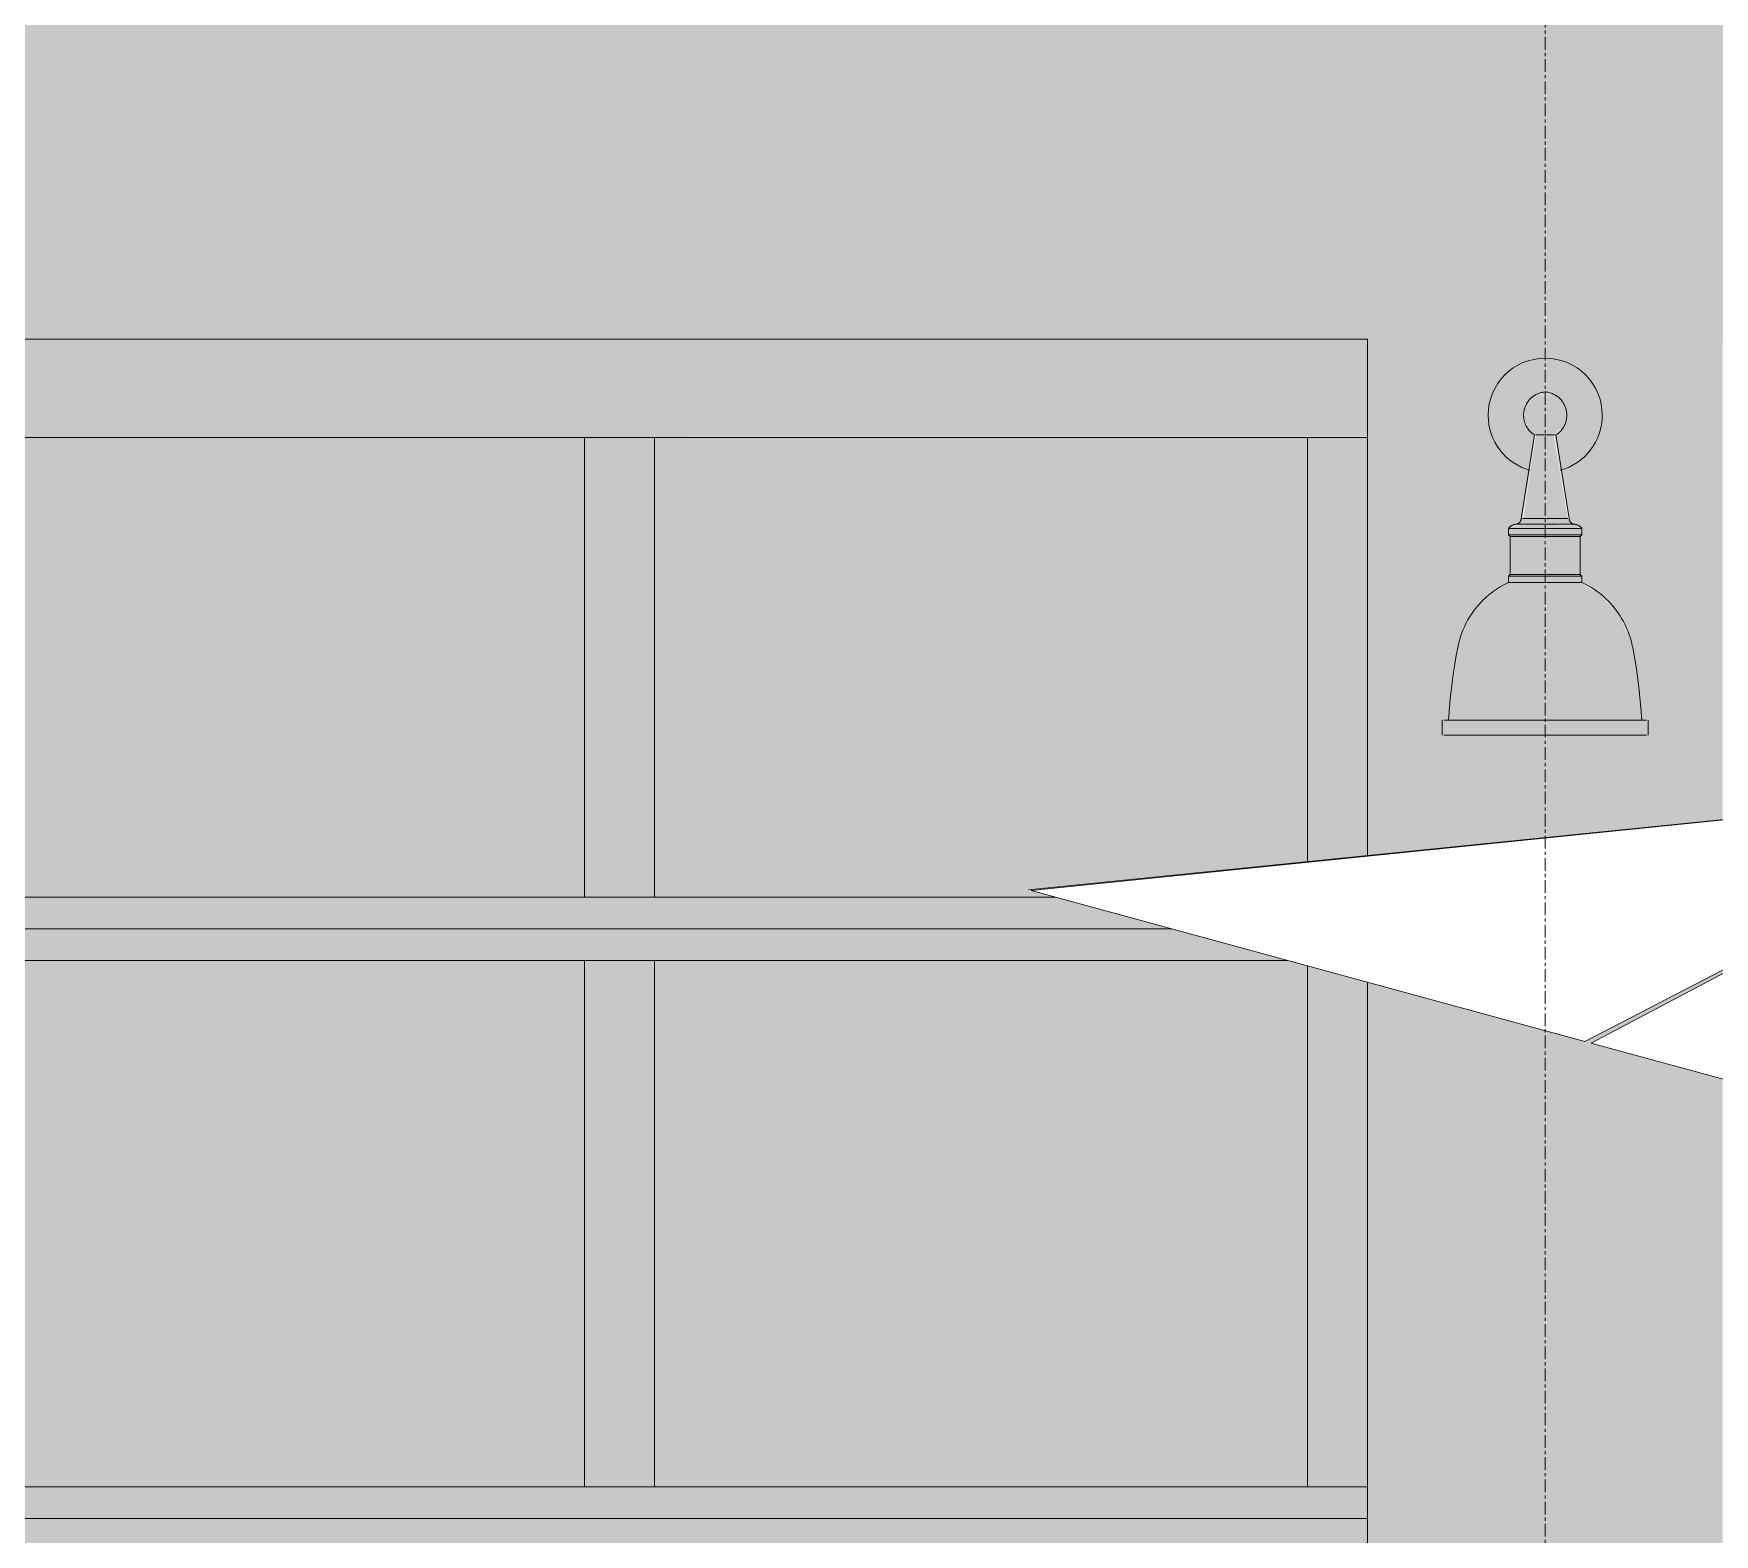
# Model space of a CAD drawing. Header units: inches. Extents: x 1701 to 6939, y -276 to 585.
# Drawn here: x 5531.4 to 5597.7, y 45.9 to 105 of the extents above; entities that cross this region are included whole.
import ezdxf

# ---------------------------------------------------------------- set-up
doc = ezdxf.new("R2010")
doc.units = ezdxf.units.IN
doc.header["$MEASUREMENT"] = 0
doc.linetypes.add('Grid Line 1_2_', pattern=[0.875, 0.5, -0.125, 0.125, -0.125])
for name, color, linetype, lineweight in [('A-DOOR-7', 31, 'Continuous', 9), ('A-WALL-6', 113, 'Continuous', 9), ('A-WALL-PATT-4', 111, 'Continuous', 9), ('E-LITE-EQPM', 33, 'Continuous', 9), ('G-IMPT', 8, 'Continuous', 9), ('I-FURN', 30, 'Continuous', 9), ('S-GRID-1', 1, 'Grid Line 1_2_', 9)]:
    doc.layers.add(name, color=color, linetype=linetype, lineweight=lineweight)

# ---------------------------------------------------------------- blocks, each defined once
blk = doc.blocks.new('Outdoor Table01 - 02ZUTB01_dwg-V79-SECTION _ CENTER LOOKING EAST')
at = {"layer": 'G-IMPT'}
for p, q in [((-3133.124, 75.5), (-3174.696, 71.29)), ((-3133.124, 75.5), (-3174.696, 71.29)), ((-3133.124, 75.5), (-3174.591, 71.261)), ((-3133.124, 75.5), (-3152.761, 65.308)), ((-3152.507, 65.238), (-3133.124, 75.5)), ((-3174.591, 71.261), (-3152.761, 65.308)), ((-3152.507, 65.238), (-3121.634, 56.819))]:
    blk.add_line(p, q, dxfattribs=at)
blk = doc.blocks.new('Outdoor Table01 - Outdoor Table01-2525492-SECTION _ CENTER LOOKING EAST')
blk.add_blockref('Outdoor Table01 - 02ZUTB01_dwg-V79-SECTION _ CENTER LOOKING EAST', (0, 0))
blk = doc.blocks.new('Door-Sectional_Model3582_Comcl_Amarr _1_ - Double Pane 1_2in Insulated Tempered Glass-2435622-SECTION _ CENTER LOOKING EAST')
at = {"layer": 'A-DOOR-7'}
h = blk.add_hatch(color=256, dxfattribs=at)
h.paths.add_polyline_path([(-3253.943, 69.75), (-3169.049, 69.75), (-3173.633, 71), (-3281.324, 71), (-3281.324, 69.75), (-3267.607, 69.75)], flags=0)
h.paths.add_polyline_path([(-3267.607, 89.125), (-3161.324, 89.157), (-3161.324, 93), (-3281.324, 92.968), (-3281.324, 89.125), (-3275.987, 89.125)], flags=0)
h = blk.add_hatch(color=256, dxfattribs=at)
h.paths.add_polyline_path([(-3278.995, 71), (-3278.995, 89.125), (-3281.324, 89.125), (-3281.324, 71)], flags=0)
h.paths.add_polyline_path([(-3163.699, 72.375), (-3161.324, 72.618), (-3161.324, 89.125), (-3163.699, 89.125), (-3163.699, 75.5)], flags=0)
h = blk.add_hatch(color=256, dxfattribs=at)
h.paths.add_polyline_path([(-3278.949, 71), (-3253.199, 71), (-3253.199, 89.125), (-3278.949, 89.125), (-3278.949, 74.239)], flags=0)
h.paths.add_polyline_path([(-3250.449, 71), (-3222.699, 71), (-3222.699, 89.125), (-3250.449, 89.125), (-3250.449, 73.219)], flags=0)
h.paths.add_polyline_path([(-3200.571, 71), (-3192.199, 71), (-3192.199, 89.125), (-3219.949, 89.125), (-3219.949, 71), (-3203.324, 71)], flags=0)
h.paths.add_polyline_path([(-3173.633, 71), (-3174.591, 71.261), (-3163.699, 72.375), (-3163.699, 89.125), (-3189.449, 89.125), (-3189.449, 71), (-3174.591, 71)], flags=0)
for points in [[(-3189.449, 71), (-3189.449, 89.125), (-3192.199, 89.125), (-3192.199, 71)], [(-3192.199, 47.75), (-3189.449, 47.75), (-3189.449, 68.5), (-3192.199, 68.5)]]:
    blk.add_hatch(color=256, dxfattribs=at).paths.add_polyline_path(points, flags=0)
h = blk.add_hatch(color=256, dxfattribs=at)
h.paths.add_polyline_path([(-3198.949, 46.5), (-3161.324, 46.5), (-3161.324, 47.75), (-3281.324, 47.75), (-3281.324, 46.5), (-3200.571, 46.5)], flags=0)
h.paths.add_polyline_path([(-3198.949, 68.5), (-3164.496, 68.508), (-3169.049, 69.75), (-3281.324, 69.75), (-3281.324, 68.5), (-3200.571, 68.5)], flags=0)
h = blk.add_hatch(color=256, dxfattribs=at)
h.paths.add_polyline_path([(-3163.699, 47.75), (-3161.324, 47.75), (-3161.324, 67.643), (-3163.699, 68.291), (-3163.699, 59.631)], flags=0)
h.paths.add_polyline_path([(-3281.324, 47.75), (-3278.995, 47.75), (-3278.995, 68.5), (-3281.324, 68.5), (-3281.324, 53.984)], flags=0)
h = blk.add_hatch(color=256, dxfattribs=at)
h.paths.add_polyline_path([(-3219.949, 47.75), (-3192.199, 47.75), (-3192.199, 68.5), (-3219.949, 68.5)], flags=0)
h.paths.add_polyline_path([(-3276.105, 47.75), (-3253.199, 47.75), (-3253.199, 68.5), (-3278.949, 68.5), (-3278.949, 47.75)], flags=0)
h.paths.add_polyline_path([(-3250.449, 47.75), (-3222.699, 47.75), (-3222.699, 68.5), (-3250.449, 68.5)], flags=0)
h.paths.add_polyline_path([(-3163.699, 47.75), (-3163.699, 68.291), (-3164.466, 68.5), (-3189.449, 68.5), (-3189.449, 47.75), (-3167.052, 47.75)], flags=0)
h = blk.add_hatch(color=256, dxfattribs=at)
h.paths.add_polyline_path([(-3177.07, 23.25), (-3161.324, 23.25), (-3161.324, 24), (-3163.124, 24), (-3163.124, 24.5), (-3177.479, 24.5), (-3177.421, 24.325)], flags=0)
h.paths.add_polyline_path([(-3278.949, 23.25), (-3178.667, 23.25), (-3178.885, 24.5), (-3281.324, 24.5), (-3281.324, 23.25), (-3280.879, 23.25)], flags=0)
h.paths.add_polyline_path([(-3198.949, 45.25), (-3161.324, 45.25), (-3161.324, 46.5), (-3281.324, 46.5), (-3281.324, 45.25), (-3200.571, 45.25)], flags=0)
for p, q in [((-3281.324, 89.125), (-3161.324, 89.125)), ((-3192.199, 89.125), (-3189.449, 89.125)), ((-3192.199, 71), (-3192.199, 89.125)), ((-3189.449, 71), (-3189.449, 89.125)), ((-3163.699, 89.125), (-3163.699, 72.375)), ((-3161.324, 89.125), (-3163.699, 89.125)), ((-3173.633, 71), (-3281.324, 71)), ((-3189.449, 71), (-3192.199, 71)), ((-3281.324, 69.75), (-3169.049, 69.75)), ((-3169.049, 69.75), (-3281.324, 69.75)), ((-3281.324, 68.5), (-3164.466, 68.5)), ((-3192.199, 68.5), (-3189.449, 68.5)), ((-3192.199, 47.75), (-3192.199, 68.5)), ((-3189.449, 47.75), (-3189.449, 68.5)), ((-3163.699, 68.291), (-3163.699, 47.75)), ((-3161.324, 47.75), (-3281.324, 47.75)), ((-3189.449, 47.75), (-3192.199, 47.75)), ((-3163.699, 47.75), (-3161.324, 47.75)), ((-3281.324, 46.5), (-3161.324, 46.5)), ((-3161.324, 46.5), (-3281.324, 46.5))]:
    blk.add_line(p, q, dxfattribs=at)
blk = doc.blocks.new('VISA-OW2400-02-SASS - OW2400-L30K-MVOLT-V93-SECTION _ CENTER LOOKING EAST')
at = {"layer": 'E-LITE-EQPM'}
h = blk.add_hatch(color=256, dxfattribs=at)
h.paths.add_polyline_path([(-2359.837, 90.786), (-2359.736, 90.706), (-2359.672, 90.773), (-2359.835, 90.786)], flags=0)
h.paths.add_polyline_path([(-2359.145, 87.83), (-2358.611, 88.051), (-2358.145, 88.409), (-2357.788, 88.875), (-2357.563, 89.418), (-2357.486, 90), (-2357.563, 90.582), (-2357.788, 91.125), (-2358.145, 91.591), (-2358.611, 91.949), (-2359.154, 92.173), (-2359.736, 92.25), (-2360.319, 92.173), (-2360.861, 91.949), (-2361.327, 91.591), (-2361.685, 91.125), (-2361.91, 90.582), (-2361.986, 90), (-2361.91, 89.418), (-2361.685, 88.875), (-2361.327, 88.409), (-2360.861, 88.051), (-2360.328, 87.83), (-2360.121, 89.237), (-2360.462, 89.552), (-2360.505, 89.676), (-2360.524, 89.689), (-2360.572, 90.052), (-2360.516, 90.261), (-2360.462, 90.371), (-2360.454, 90.436), (-2360.146, 90.732), (-2360.054, 90.752), (-2359.896, 90.836), (-2359.88, 90.786), (-2359.837, 90.786), (-2359.778, 90.836), (-2359.727, 90.786), (-2359.643, 90.851), (-2359.402, 90.714), (-2359.482, 90.83), (-2359.303, 90.723), (-2359.182, 90.652), (-2359.027, 90.461), (-2358.916, 90.187), (-2358.906, 90), (-2358.971, 89.661), (-2359.028, 89.635), (-2359.12, 89.412), (-2359.197, 89.353), (-2359.37, 89.223), (-2359.154, 87.887)], flags=0)
h = blk.add_hatch(color=256, dxfattribs=at)
h.paths.add_polyline_path([(-2359.847, 89.223), (-2359.736, 89.223), (-2359.736, 90.706), (-2359.891, 90.786), (-2359.921, 90.786), (-2359.93, 90.836), (-2360.047, 90.786), (-2360.08, 90.786), (-2360.475, 90.412), (-2360.466, 90.33), (-2360.535, 90.235), (-2360.563, 89.974), (-2360.505, 89.676), (-2360.466, 89.651), (-2360.461, 89.538), (-2360.103, 89.223), (-2359.902, 89.223)], flags=0)
h.paths.add_polyline_path([(-2359.736, 90.772), (-2359.816, 90.836), (-2359.835, 90.786), (-2359.739, 90.773)], flags=0)
for points in [[(-2359.458, 89.223), (-2359.37, 89.223), (-2359.051, 89.528), (-2359.009, 89.667), (-2358.968, 89.669), (-2358.903, 89.821), (-2358.906, 90), (-2358.916, 90.187), (-2359.027, 90.461), (-2359.182, 90.652), (-2359.402, 90.801), (-2359.454, 90.779), (-2359.482, 90.752), (-2359.694, 90.836), (-2359.736, 90.772), (-2359.654, 90.765), (-2359.736, 90.666), (-2359.736, 89.223), (-2359.461, 89.223)], [(-2359.841, 85.927), (-2359.736, 85.927), (-2359.736, 89.223), (-2360.103, 89.223), (-2360.606, 85.927), (-2359.92, 85.927)], [(-2359.645, 85.927), (-2358.837, 85.927), (-2359.403, 89.223), (-2359.736, 89.223), (-2359.736, 85.927)], [(-2360.066, 85.291), (-2359.736, 85.291), (-2359.736, 85.541), (-2361.185, 85.541), (-2361.185, 85.291), (-2360.082, 85.291)], [(-2361.088, 85.541), (-2359.736, 85.541), (-2359.736, 85.647), (-2359.736, 85.675), (-2359.743, 85.702), (-2360.735, 85.672), (-2360.738, 85.646), (-2361.025, 85.619)], [(-2360.627, 85.744), (-2360.512, 85.732), (-2360.487, 85.71), (-2360.292, 85.718), (-2360.08, 85.719), (-2359.92, 85.702), (-2359.736, 85.734), (-2359.736, 85.927), (-2360.635, 85.927), (-2360.688, 85.815), (-2360.606, 85.814)], [(-2359.736, 85.702), (-2359.354, 85.712), (-2359.156, 85.723), (-2358.983, 85.718), (-2358.902, 85.732), (-2358.836, 85.741), (-2358.848, 85.768), (-2358.837, 85.805), (-2358.789, 85.797), (-2358.745, 85.797), (-2358.837, 85.927), (-2359.736, 85.927), (-2359.736, 85.731)], [(-2358.447, 85.541), (-2358.384, 85.541), (-2358.481, 85.638), (-2359.736, 85.701), (-2359.736, 85.675), (-2359.736, 85.647), (-2359.736, 85.541), (-2358.462, 85.541)], [(-2359.374, 85.291), (-2358.287, 85.291), (-2358.287, 85.541), (-2359.736, 85.541), (-2359.722, 85.291), (-2359.391, 85.291)], [(-2360.516, 83.724), (-2359.736, 83.724), (-2359.736, 85.224), (-2361.118, 85.224), (-2361.088, 83.724), (-2360.68, 83.724)], [(-2359.736, 85.224), (-2359.736, 85.291), (-2360.991, 85.291), (-2360.933, 85.224), (-2359.985, 85.224)], [(-2359.3, 85.224), (-2358.54, 85.224), (-2358.481, 85.291), (-2359.736, 85.291), (-2359.736, 85.224), (-2359.374, 85.224)], [(-2358.447, 83.724), (-2358.355, 83.724), (-2358.355, 85.224), (-2359.736, 85.224), (-2359.736, 83.724), (-2358.481, 83.724)], [(-2360.461, 83.406), (-2359.736, 83.406), (-2359.752, 83.656), (-2361.185, 83.656), (-2361.185, 83.406), (-2360.504, 83.406)], [(-2360.063, 83.656), (-2359.736, 83.67), (-2359.736, 83.724), (-2360.933, 83.724), (-2360.944, 83.656), (-2360.082, 83.656)], [(-2359.736, 83.656), (-2358.481, 83.656), (-2358.54, 83.724), (-2359.736, 83.724)], [(-2358.343, 83.406), (-2358.287, 83.406), (-2358.287, 83.656), (-2359.736, 83.656), (-2359.736, 83.406), (-2358.384, 83.406)], [(-2362.929, 80.845), (-2359.736, 80.845), (-2359.736, 83.406), (-2361.185, 83.406), (-2362.07, 82.796), (-2362.781, 81.926), (-2363.134, 80.845), (-2363.017, 80.845)], [(-2356.339, 80.845), (-2356.748, 82.012), (-2357.539, 82.908), (-2358.343, 83.406), (-2359.736, 83.406), (-2359.736, 80.845), (-2356.676, 80.845)], [(-2362.216, 77.978), (-2359.736, 77.978), (-2359.736, 80.845), (-2363.134, 80.845), (-2363.429, 79.238), (-2363.483, 78.131), (-2363.485, 77.978), (-2362.344, 77.978)], [(-2358.127, 77.978), (-2355.987, 77.978), (-2356.012, 78.789), (-2356.094, 79.597), (-2356.339, 80.845), (-2359.736, 80.845), (-2359.736, 77.978), (-2358.349, 77.978)], [(-2362.216, 77.384), (-2359.736, 77.384), (-2359.736, 77.978), (-2363.731, 77.978), (-2363.731, 77.384), (-2362.344, 77.384)], [(-2357.909, 77.384), (-2355.741, 77.384), (-2355.741, 77.978), (-2359.736, 77.978), (-2359.736, 77.384), (-2358.104, 77.384)]]:
    blk.add_hatch(color=256, dxfattribs=at).paths.add_polyline_path(points, flags=0)
for p, q in [((-2360.16, 89.223), (-2360.682, 85.927)), ((-2359.736, 89.223), (-2360.103, 89.223)), ((-2359.37, 89.223), (-2359.736, 89.223)), ((-2358.791, 85.927), (-2359.313, 89.223)), ((-2361.185, 85.541), (-2361.185, 85.291)), ((-2359.736, 85.541), (-2361.185, 85.541)), ((-2359.736, 85.702), (-2360.85, 85.702)), ((-2360.683, 85.702), (-2360.424, 85.702)), ((-2359.736, 85.927), (-2360.635, 85.927)), ((-2358.837, 85.927), (-2359.736, 85.927)), ((-2358.623, 85.702), (-2359.736, 85.702)), ((-2358.287, 85.541), (-2359.736, 85.541)), ((-2359.048, 85.702), (-2358.623, 85.702)), ((-2358.287, 85.291), (-2358.287, 85.541)), ((-2361.185, 85.291), (-2361.118, 85.224)), ((-2359.736, 85.291), (-2361.185, 85.291)), ((-2361.118, 85.224), (-2361.118, 83.724)), ((-2359.736, 85.224), (-2361.118, 85.224)), ((-2358.287, 85.291), (-2359.736, 85.291)), ((-2358.355, 85.224), (-2359.736, 85.224)), ((-2358.355, 85.224), (-2358.287, 85.291)), ((-2358.355, 83.724), (-2358.355, 85.224)), ((-2361.118, 83.724), (-2361.185, 83.656)), ((-2361.185, 83.656), (-2361.185, 83.406)), ((-2359.736, 83.656), (-2361.185, 83.656)), ((-2359.736, 83.724), (-2361.118, 83.724)), ((-2358.355, 83.724), (-2359.736, 83.724)), ((-2358.287, 83.656), (-2359.736, 83.656)), ((-2358.287, 83.656), (-2358.355, 83.724)), ((-2358.287, 83.406), (-2358.287, 83.656)), ((-2359.736, 83.406), (-2361.185, 83.406)), ((-2358.287, 83.406), (-2359.736, 83.406)), ((-2363.793, 77.978), (-2363.793, 77.384)), ((-2363.731, 77.978), (-2359.736, 77.978)), ((-2359.736, 77.978), (-2355.741, 77.978)), ((-2355.68, 77.384), (-2355.68, 77.978)), ((-2359.736, 77.384), (-2363.731, 77.384)), ((-2355.741, 77.384), (-2359.736, 77.384))]:
    blk.add_line(p, q, dxfattribs=at)
at = {"layer": 'E-LITE-EQPM', "flags": 128}
for points in [[(-2360.16, 89.223), (-2360.19, 89.243), (-2360.22, 89.265), (-2360.249, 89.287), (-2360.277, 89.311), (-2360.304, 89.336), (-2360.331, 89.362), (-2360.356, 89.389), (-2360.379, 89.418), (-2360.402, 89.447), (-2360.424, 89.476), (-2360.444, 89.507), (-2360.463, 89.539), (-2360.481, 89.571), (-2360.498, 89.604), (-2360.513, 89.638), (-2360.527, 89.672), (-2360.539, 89.706), (-2360.55, 89.742), (-2360.56, 89.777), (-2360.568, 89.813), (-2360.575, 89.849), (-2360.58, 89.886), (-2360.584, 89.923), (-2360.587, 89.959), (-2360.588, 89.996), (-2360.587, 90.033), (-2360.585, 90.07), (-2360.582, 90.107), (-2360.577, 90.143), (-2360.57, 90.18), (-2360.562, 90.216), (-2360.553, 90.251), (-2360.542, 90.287), (-2360.53, 90.321), (-2360.517, 90.356), (-2360.502, 90.39), (-2360.486, 90.423), (-2360.468, 90.455), (-2360.449, 90.487), (-2360.429, 90.518), (-2360.408, 90.548), (-2360.386, 90.577), (-2360.362, 90.606), (-2360.337, 90.633), (-2360.312, 90.659), (-2360.285, 90.685), (-2360.257, 90.709), (-2360.228, 90.732), (-2360.198, 90.754), (-2360.168, 90.774), (-2360.137, 90.794), (-2360.105, 90.812), (-2360.072, 90.829), (-2360.038, 90.845), (-2360.004, 90.859), (-2359.97, 90.872), (-2359.935, 90.883), (-2359.899, 90.893), (-2359.863, 90.902), (-2359.827, 90.909), (-2359.791, 90.915), (-2359.754, 90.919), (-2359.736, 90.921)], [(-2359.736, 90.921), (-2359.7, 90.917), (-2359.663, 90.912), (-2359.627, 90.906), (-2359.591, 90.898), (-2359.555, 90.888), (-2359.52, 90.877), (-2359.485, 90.865), (-2359.451, 90.852), (-2359.417, 90.837), (-2359.384, 90.821), (-2359.351, 90.803), (-2359.32, 90.784), (-2359.289, 90.764), (-2359.259, 90.743), (-2359.229, 90.72), (-2359.201, 90.696), (-2359.174, 90.672), (-2359.148, 90.646), (-2359.122, 90.619), (-2359.098, 90.591), (-2359.075, 90.562), (-2359.053, 90.533), (-2359.033, 90.502), (-2359.013, 90.471), (-2358.995, 90.439), (-2358.978, 90.406), (-2358.963, 90.372), (-2358.949, 90.338), (-2358.936, 90.304), (-2358.924, 90.269), (-2358.914, 90.233), (-2358.906, 90.197), (-2358.899, 90.161), (-2358.893, 90.124), (-2358.889, 90.088), (-2358.886, 90.051), (-2358.885, 90.014), (-2358.885, 89.977), (-2358.887, 89.94), (-2358.89, 89.904), (-2358.895, 89.867), (-2358.901, 89.831), (-2358.908, 89.795), (-2358.917, 89.759), (-2358.928, 89.724), (-2358.939, 89.689), (-2358.953, 89.654), (-2358.967, 89.62), (-2358.983, 89.587), (-2359, 89.554), (-2359.019, 89.522), (-2359.039, 89.491), (-2359.06, 89.461), (-2359.082, 89.432), (-2359.105, 89.403), (-2359.13, 89.375), (-2359.155, 89.349), (-2359.182, 89.323), (-2359.209, 89.299), (-2359.238, 89.276), (-2359.267, 89.253), (-2359.298, 89.232), (-2359.313, 89.223)], [(-2361.185, 85.541), (-2361.174, 85.555), (-2361.161, 85.569), (-2361.148, 85.581), (-2361.135, 85.594), (-2361.121, 85.605), (-2361.107, 85.617), (-2361.092, 85.627), (-2361.077, 85.637), (-2361.062, 85.647), (-2361.046, 85.656), (-2361.029, 85.664), (-2361.013, 85.671), (-2360.996, 85.678), (-2360.979, 85.684), (-2360.962, 85.69), (-2360.944, 85.694), (-2360.927, 85.698), (-2360.909, 85.702), (-2360.907, 85.702)], [(-2360.907, 85.702), (-2360.898, 85.702), (-2360.889, 85.703), (-2360.88, 85.704), (-2360.871, 85.705), (-2360.862, 85.707), (-2360.853, 85.709), (-2360.845, 85.711), (-2360.836, 85.714), (-2360.827, 85.717), (-2360.819, 85.72), (-2360.811, 85.724), (-2360.803, 85.728), (-2360.795, 85.732), (-2360.787, 85.737), (-2360.78, 85.742), (-2360.772, 85.747), (-2360.765, 85.752), (-2360.758, 85.758), (-2360.752, 85.764), (-2360.745, 85.77), (-2360.739, 85.777), (-2360.733, 85.784), (-2360.728, 85.791), (-2360.722, 85.798), (-2360.717, 85.806), (-2360.713, 85.813), (-2360.708, 85.821), (-2360.704, 85.829), (-2360.7, 85.837), (-2360.697, 85.846), (-2360.694, 85.854), (-2360.691, 85.863), (-2360.689, 85.872), (-2360.686, 85.88), (-2360.685, 85.889), (-2360.683, 85.898), (-2360.682, 85.907), (-2360.682, 85.916), (-2360.682, 85.925), (-2360.682, 85.927)], [(-2358.791, 85.927), (-2358.791, 85.918), (-2358.79, 85.909), (-2358.789, 85.9), (-2358.788, 85.892), (-2358.786, 85.883), (-2358.785, 85.874), (-2358.782, 85.865), (-2358.78, 85.857), (-2358.777, 85.848), (-2358.773, 85.84), (-2358.77, 85.831), (-2358.766, 85.823), (-2358.761, 85.816), (-2358.757, 85.808), (-2358.752, 85.8), (-2358.746, 85.793), (-2358.741, 85.786), (-2358.735, 85.779), (-2358.729, 85.772), (-2358.723, 85.766), (-2358.716, 85.76), (-2358.709, 85.754), (-2358.702, 85.748), (-2358.695, 85.743), (-2358.687, 85.738), (-2358.68, 85.733), (-2358.672, 85.729), (-2358.664, 85.725), (-2358.656, 85.721), (-2358.647, 85.717), (-2358.639, 85.714), (-2358.63, 85.712), (-2358.622, 85.709), (-2358.613, 85.707), (-2358.604, 85.705), (-2358.595, 85.704), (-2358.586, 85.703), (-2358.577, 85.702), (-2358.568, 85.702), (-2358.566, 85.702)], [(-2358.566, 85.702), (-2358.548, 85.699), (-2358.53, 85.695), (-2358.513, 85.69), (-2358.495, 85.685), (-2358.478, 85.679), (-2358.461, 85.672), (-2358.445, 85.665), (-2358.428, 85.656), (-2358.412, 85.648), (-2358.397, 85.638), (-2358.382, 85.628), (-2358.367, 85.618), (-2358.353, 85.607), (-2358.339, 85.595), (-2358.325, 85.583), (-2358.313, 85.57), (-2358.3, 85.557), (-2358.288, 85.543), (-2358.287, 85.541)], [(-2363.186, 80.845), (-2363.156, 80.985), (-2363.121, 81.124), (-2363.08, 81.261), (-2363.033, 81.396), (-2362.981, 81.529), (-2362.924, 81.66), (-2362.862, 81.789), (-2362.794, 81.915), (-2362.722, 82.038), (-2362.644, 82.158), (-2362.562, 82.276), (-2362.475, 82.389), (-2362.384, 82.499), (-2362.289, 82.606), (-2362.189, 82.708), (-2362.085, 82.807), (-2361.978, 82.901), (-2361.866, 82.991), (-2361.752, 83.076), (-2361.634, 83.157), (-2361.512, 83.233), (-2361.388, 83.304), (-2361.261, 83.37), (-2361.185, 83.406)], [(-2358.287, 83.406), (-2358.159, 83.343), (-2358.033, 83.275), (-2357.91, 83.202), (-2357.79, 83.124), (-2357.673, 83.042), (-2357.56, 82.955), (-2357.45, 82.863), (-2357.344, 82.767), (-2357.242, 82.667), (-2357.144, 82.563), (-2357.05, 82.455), (-2356.961, 82.343), (-2356.876, 82.228), (-2356.796, 82.109), (-2356.721, 81.988), (-2356.65, 81.863), (-2356.585, 81.736), (-2356.524, 81.607), (-2356.469, 81.475), (-2356.42, 81.34), (-2356.375, 81.205), (-2356.337, 81.067), (-2356.303, 80.928), (-2356.286, 80.845)], [(-2363.543, 77.978), (-2363.478, 78.83), (-2363.379, 79.679), (-2363.246, 80.523), (-2363.186, 80.845)], [(-2356.286, 80.845), (-2356.14, 80.003), (-2356.028, 79.156), (-2355.95, 78.305), (-2355.93, 77.978)]]:
    blk.add_lwpolyline(points, dxfattribs=at)
at = {"layer": 'E-LITE-EQPM'}
for start, end in [(360, 180), (180, 254.74539), (285.25461, 360)]:
    blk.add_arc((-2359.736, 90), 2.25, start, end, dxfattribs=at)

msp = doc.modelspace()

# ---------------------------------------------------------------- hatches: boundary and pattern name
at = {"layer": 'A-WALL-PATT-4'}
h = msp.add_hatch(dxfattribs=at)
h.set_pattern_fill('FP_62', color=256, style=0, pattern_type=2)
h.set_pattern_definition([(0, (5339.7148, 0.8), (0, 4), []), (90, (5339.715, 0.8), (-8, 8), [4, -28]), (90, (5355.715, 4.8), (-8, 8), [4, -28])])
h.paths.add_polyline_path([(5721.175, 85.702), (5720.794, 85.715), (5720.986, 85.702), (5721.174, 85.702)], flags=0)
h.paths.add_polyline_path([(5919.402, 75.5), (5952.976, 50.796), (5931.146, 56.749), (5920.028, 74.5)], flags=0)
h.paths.add_polyline_path([(6606.415, -2.567), (6648.502, -2.567), (6648.502, 108.375), (5345.277, 108.375), (5345.277, 108.75), (5344.027, 108.75), (5344.027, -2.567), (5345.152, -2.541), (5345.152, -0.75), (5725.802, -0.75), (5725.802, -2.567), (5727.886, -2.567), (5727.886, 0), (5723.402, 0.037), (5723.402, 77.384), (5718.002, 77.384), (5718.002, 0), (5598.002, 0), (5598.002, 1.823), (5596.725, 0.856), (5596.702, 0.838), (5595.704, 0.082), (5595.702, 0.081), (5595.595, 0), (5595.595, 1), (5595.704, 1.083), (5595.828, 5.5), (5595.702, 5.5), (5595.702, 6.5), (5595.856, 6.5), (5596.182, 18.125), (5595.702, 19.585), (5595.702, 20), (5596.702, 19.778), (5596.702, 20), (5598.002, 19.711), (5598.002, 23), (5595.702, 23), (5595.702, 24), (5584.002, 24), (5584.002, 20), (5584.202, 20), (5586.332, 19.585), (5587.617, 17.065), (5586.332, 18.585), (5584.404, 18.961), (5587.702, 2), (5586.202, 0), (5464.002, 0), (5464.002, 25.443), (5463.577, 23), (5462.714, 23), (5461.577, 18.83), (5462.077, 0), (5345.502, 0), (5345.502, 83.5), (5344.893, 83.5), (5344.893, 81.75), (5344.097, 81.75), (5344.134, 86.25), (5344.893, 86.25), (5344.893, 84.5), (5345.502, 84.5), (5345.502, 93), (5454.602, 93), (5454.602, 57.454), (5463.651, 50.796), (5454.602, 53.264), (5454.602, 19.659), (5459.077, 19.48), (5460.577, 18.83), (5463.299, 27.151), (5463.447, 28), (5464.002, 28.859), (5464.002, 93), (5584.002, 93), (5584.002, 72.618), (5598.002, 74.049), (5598.002, 93), (5718.002, 93), (5718.01, 82.366), (5718.486, 82.895), (5719.253, 83.406), (5719.253, 83.656), (5719.447, 83.656), (5719.506, 83.724), (5719.32, 83.724), (5719.35, 85.224), (5719.506, 85.224), (5719.413, 85.291), (5719.253, 85.291), (5719.253, 85.541), (5719.35, 85.541), (5719.447, 85.638), (5720.122, 85.722), (5719.951, 85.71), (5719.934, 85.744), (5719.908, 85.761), (5719.812, 85.744), (5719.803, 85.814), (5719.75, 85.815), (5719.803, 85.927), (5720.11, 87.83), (5719.577, 88.051), (5719.111, 88.409), (5718.753, 88.875), (5718.529, 89.418), (5718.452, 90), (5718.529, 90.582), (5718.753, 91.125), (5719.111, 91.591), (5719.577, 91.949), (5720.12, 92.173), (5720.702, 92.25), (5721.284, 92.173), (5721.827, 91.949), (5722.293, 91.591), (5722.651, 91.125), (5722.875, 90.582), (5722.952, 90), (5722.875, 89.418), (5722.651, 88.875), (5722.293, 88.409), (5721.827, 88.051), (5721.294, 87.827), (5721.644, 85.867), (5721.644, 85.799), (5721.547, 85.797), (5721.547, 85.751), (5721.547, 85.708), (5721.258, 85.718), (5721.39, 85.702), (5721.991, 85.619), (5722.095, 85.541), (5722.151, 85.541), (5722.151, 85.291), (5721.957, 85.291), (5721.898, 85.224), (5722.084, 85.224), (5722.054, 83.724), (5721.898, 83.724), (5721.995, 83.656), (5722.151, 83.656), (5722.151, 83.406), (5723.027, 82.811), (5723.402, 82.366), (5723.402, 93), (5800.202, 93), (5800.202, 0), (5735.886, 0), (5735.886, -2.567), (5809.152, -2.567), (5809.152, 36), (5867.59, 36), (5867.59, 84.875), (5905.615, 84.875), (5905.615, 74.091), (5919.402, 75.5), (5930.891, 56.819), (5916.643, 60.705), (5914.402, 49.5), (5914.402, 31), (5919.402, 31), (5923.402, 30.5), (5923.902, 28), (5923.902, 26), (5937.402, 26), (5937.402, 24), (5923.902, 24), (5923.902, 23), (5914.816, 23), (5914.816, 19), (5918.402, 19), (5922.902, 20), (5922.902, 19.778), (5923.902, 20), (5923.902, 19.48), (5923.841, 19.401), (5923.423, 18.065), (5923.748, 6.5), (5923.902, 6.5), (5923.902, 5.5), (5923.776, 5.5), (5923.902, 1.081), (5924.009, 1), (5924.009, 0), (5923.902, 0.081), (5923.9, 0.082), (5922.902, 0.838), (5922.879, 0.856), (5916.749, 5.5), (5913.402, 5.5), (5913.402, -0.75), (5973.002, -0.75), (5973.002, -2.567), (6097.152, -2.567), (6097.152, 36), (6107.59, 36), (6107.59, 84.875), (6145.615, 84.875), (6145.615, 36), (6145.99, 36), (6145.99, 84.875), (6184.015, 84.875), (6184.015, 36), (6201.402, 36), (6201.402, -0.75), (6261.002, -0.757), (6261.002, -2.567), (6262.19, -2.567), (6262.19, 29), (6270.19, 29), (6270.19, -2.567), (6365.952, -2.551), (6365.952, 36), (6395.59, 36), (6395.59, 84.875), (6433.615, 84.875), (6433.615, 74.504), (6433.99, 74.542), (6433.99, 84.875), (6472.015, 84.875), (6472.015, 54.415), (6476.934, 50.796), (6472.015, 52.137), (6472.015, 19.494), (6472.36, 19.48), (6473.86, 18.83), (6476.582, 27.151), (6476.73, 28), (6478.346, 30.5), (6479.346, 31), (6477.73, 28), (6476.86, 23), (6475.997, 23), (6474.86, 18.83), (6475.36, 0), (6470.202, -0.022), (6470.202, -0.75), (6529.802, -0.75), (6529.802, -2.567), (6583.825, -2.567)], flags=0)
h.paths.add_polyline_path([(5950.374, 0), (5933.402, 0), (5931.902, 2), (5935.2, 18.961), (5933.272, 18.585), (5931.987, 17.065), (5933.272, 19.585), (5935.402, 20), (5936.402, 19.96), (5948.402, 19.48), (5949.902, 18.83), (5952.624, 27.151), (5952.772, 28), (5953.99, 29.884), (5953.99, 84.875), (5992.015, 84.875), (5992.015, 0.5), (5953.99, 0.5), (5953.99, 28.404), (5953.772, 28), (5952.902, 23), (5952.039, 23), (5950.902, 18.83), (5951.402, 0), (5950.402, 0)], flags=0)
h.paths.add_polyline_path([(6299.59, 0.5), (6299.59, 84.875), (6337.615, 84.875), (6337.615, 0.5)], flags=0)
h.paths.add_polyline_path([(6568.39, 0.5), (6568.39, 84.875), (6606.415, 84.875), (6606.415, 0.5), (6570.39, 0.5)], flags=0)
h.paths.add_polyline_path([(5946.976, 1), (5950.402, 1), (5949.902, 17.992), (5948.402, 18.48), (5936.196, 18.968), (5932.902, 2.5), (5933.902, 1), (5935.402, 1)], flags=0)
h.paths.add_polyline_path([(6474.36, 1), (6473.86, 17.992), (6472.36, 18.48), (6472.015, 18.48), (6472.015, 1), (6473.86, 1)], flags=0)
h.paths.add_polyline_path([(5584.202, 1), (5585.702, 1), (5586.702, 2.5), (5584.002, 16), (5584.002, 1)], flags=0)
h.paths.add_polyline_path([(5461.077, 1), (5460.577, 17.992), (5459.077, 18.48), (5454.602, 18.659), (5454.602, 1), (5460.959, 1)], flags=0)
h.paths.add_polyline_path([(5595.731, 1.103), (5596.726, 1.861), (5596.828, 5.5), (5595.848, 5.5)], flags=0)
h.paths.add_polyline_path([(5923.873, 1.103), (5923.756, 5.5), (5922.776, 5.5), (5922.902, 1.843), (5923.402, 1.462)], flags=0)
h.paths.add_polyline_path([(5922.852, 1.881), (5922.756, 5.5), (5918.099, 5.5), (5922.402, 2.223)], flags=0)
h.paths.add_polyline_path([(5596.752, 1.881), (5598.002, 2.833), (5598.002, 5.5), (5596.848, 5.5)], flags=0)
h.paths.add_polyline_path([(5923.402, 6.5), (5923.729, 6.5), (5923.402, 18.065), (5922.43, 17.822), (5922.748, 6.5), (5922.902, 6.5)], flags=0)
h.paths.add_polyline_path([(5596.875, 6.5), (5598.002, 6.5), (5598.002, 17.615), (5597.175, 17.822), (5596.897, 7.341)], flags=0)
h.paths.add_polyline_path([(5914.109, 6.5), (5915.429, 6.5), (5914.109, 7.5), (5914.109, 13.5), (5913.402, 13.5), (5913.402, 6.5), (5914.066, 6.5)], flags=0)
h.paths.add_polyline_path([(5596.702, 6.5), (5596.856, 6.5), (5597.144, 17.83), (5596.202, 18.065), (5596.182, 18.062), (5595.875, 6.5), (5596.202, 6.5)], flags=0)
h.paths.add_polyline_path([(5916.786, 6.5), (5922.729, 6.5), (5922.402, 17.815), (5919.402, 17.065), (5914.816, 17.065), (5914.816, 8), (5915.473, 7.5)], flags=0)
h.paths.add_polyline_path([(6035.602, 8), (6035.04, 8), (6035.04, 53), (6064.04, 53), (6064.04, 8), (6047.531, 8)], flags=0)
h.paths.add_polyline_path([(6014.012, 8), (5996.64, 8), (5996.64, 53), (6025.64, 53), (6025.64, 8), (6025.077, 8)], flags=0)
h.paths.add_polyline_path([(5589.231, 26), (5595.702, 26), (5595.702, 28), (5596.202, 30.5), (5598.002, 30.725), (5598.002, 63.825), (5592.819, 65.238), (5598.002, 67.982), (5598.002, 68.13), (5592.565, 65.308), (5584.002, 67.643), (5584.002, 26), (5585.417, 26)], flags=0)
h.paths.add_polyline_path([(5905.615, 36), (5912.402, 36), (5912.402, 49.5), (5915.186, 61.102), (5905.615, 63.712), (5905.615, 45.584)], flags=0)
h.paths.add_polyline_path([(6433.772, 36), (6433.99, 36), (6433.99, 62.508), (6433.615, 62.61), (6433.615, 36)], flags=0)
h.paths.add_polyline_path([(5905.615, 68.201), (5917.475, 74.5), (5905.615, 68.344)], flags=0)
h.paths.add_polyline_path([(6433.615, 70.341), (6433.99, 70.539), (6433.99, 70.636), (6433.615, 70.442)], flags=0)
h.paths.add_polyline_path([(5858.063, 85.702), (5857.681, 85.715), (5857.874, 85.702), (5858.062, 85.702)], flags=0)
h.paths.add_polyline_path([(5860.475, 77.384), (5853.594, 77.384), (5853.594, 77.978), (5853.841, 77.978), (5853.897, 79.238), (5853.913, 79.418), (5854.192, 80.845), (5854.602, 82.011), (5855.373, 82.895), (5856.14, 83.406), (5856.14, 83.656), (5856.335, 83.656), (5856.393, 83.724), (5856.208, 83.724), (5856.237, 85.224), (5856.393, 85.224), (5856.301, 85.291), (5856.14, 85.291), (5856.14, 85.541), (5856.237, 85.541), (5856.335, 85.638), (5857.01, 85.722), (5856.838, 85.71), (5856.821, 85.744), (5856.795, 85.761), (5856.699, 85.744), (5856.691, 85.814), (5856.638, 85.815), (5856.691, 85.927), (5856.998, 87.83), (5856.465, 88.051), (5855.999, 88.409), (5855.641, 88.875), (5855.416, 89.418), (5855.351, 90.086), (5855.448, 90.66), (5855.641, 91.125), (5855.999, 91.591), (5856.465, 91.949), (5857.007, 92.173), (5857.59, 92.25), (5858.172, 92.173), (5858.715, 91.949), (5859.181, 91.591), (5859.538, 91.125), (5859.777, 90.476), (5859.82, 89.85), (5859.763, 89.418), (5859.538, 88.875), (5859.181, 88.409), (5858.715, 88.051), (5858.182, 87.827), (5858.531, 85.867), (5858.531, 85.799), (5858.435, 85.797), (5858.435, 85.751), (5858.435, 85.708), (5858.145, 85.718), (5858.278, 85.702), (5858.879, 85.619), (5858.99, 85.541), (5859.039, 85.541), (5859.039, 85.291), (5858.844, 85.291), (5858.786, 85.224), (5858.971, 85.224), (5858.942, 83.724), (5858.786, 83.724), (5858.883, 83.656), (5859.039, 83.656), (5859.039, 83.406), (5859.915, 82.811), (5860.634, 81.926), (5861.023, 80.662), (5861.266, 79.418), (5861.338, 77.978), (5861.585, 77.978), (5861.585, 77.384), (5860.62, 77.384)], flags=0)
h.paths.add_polyline_path([(5591.475, 85.702), (5591.094, 85.715), (5591.286, 85.702), (5591.474, 85.702)], flags=0)
h.paths.add_polyline_path([(5594.283, 77.384), (5587.007, 77.384), (5587.007, 77.978), (5587.253, 77.978), (5587.309, 79.238), (5587.325, 79.418), (5587.604, 80.845), (5587.967, 81.954), (5588.786, 82.895), (5589.553, 83.406), (5589.553, 83.656), (5589.747, 83.656), (5589.806, 83.724), (5589.62, 83.724), (5589.65, 85.224), (5589.806, 85.224), (5589.713, 85.291), (5589.553, 85.291), (5589.553, 85.541), (5589.65, 85.541), (5589.747, 85.638), (5590.422, 85.722), (5590.251, 85.71), (5590.234, 85.744), (5590.208, 85.761), (5590.112, 85.744), (5590.103, 85.814), (5590.05, 85.815), (5590.103, 85.927), (5590.41, 87.83), (5589.877, 88.051), (5589.411, 88.409), (5589.053, 88.875), (5588.829, 89.418), (5588.752, 90), (5588.829, 90.582), (5589.053, 91.125), (5589.411, 91.591), (5589.877, 91.949), (5590.42, 92.173), (5591.002, 92.25), (5591.584, 92.173), (5592.127, 91.949), (5592.593, 91.591), (5592.951, 91.125), (5593.175, 90.582), (5593.252, 90), (5593.175, 89.418), (5592.951, 88.875), (5592.593, 88.409), (5592.127, 88.051), (5591.594, 87.827), (5591.944, 85.867), (5591.944, 85.799), (5591.847, 85.797), (5591.847, 85.751), (5591.847, 85.708), (5591.558, 85.718), (5591.69, 85.702), (5592.291, 85.619), (5592.395, 85.541), (5592.451, 85.541), (5592.451, 85.291), (5592.257, 85.291), (5592.198, 85.224), (5592.384, 85.224), (5592.354, 83.724), (5592.198, 83.724), (5592.295, 83.656), (5592.451, 83.656), (5592.451, 83.406), (5593.327, 82.811), (5594.047, 81.926), (5594.435, 80.662), (5594.679, 79.418), (5594.751, 77.978), (5594.997, 77.978), (5594.997, 77.384), (5594.299, 77.384)], flags=0)
h.paths.add_polyline_path([(5459.775, 85.702), (5459.394, 85.715), (5459.586, 85.702), (5459.774, 85.702)], flags=0)
h.paths.add_polyline_path([(5462.583, 77.384), (5455.307, 77.384), (5455.307, 77.978), (5455.553, 77.978), (5455.609, 79.238), (5455.625, 79.418), (5455.904, 80.845), (5456.314, 82.011), (5457.086, 82.895), (5457.853, 83.406), (5457.853, 83.656), (5458.047, 83.656), (5458.106, 83.724), (5457.92, 83.724), (5457.95, 85.224), (5458.106, 85.224), (5458.013, 85.291), (5457.853, 85.291), (5457.853, 85.541), (5457.95, 85.541), (5458.047, 85.638), (5458.722, 85.722), (5458.551, 85.71), (5458.534, 85.744), (5458.508, 85.761), (5458.412, 85.744), (5458.403, 85.814), (5458.35, 85.815), (5458.403, 85.927), (5458.71, 87.83), (5458.177, 88.051), (5457.711, 88.409), (5457.353, 88.875), (5457.129, 89.418), (5457.052, 90), (5457.129, 90.582), (5457.353, 91.125), (5457.711, 91.591), (5458.177, 91.949), (5458.72, 92.173), (5459.302, 92.25), (5459.884, 92.173), (5460.427, 91.949), (5460.959, 91.505), (5461.251, 91.125), (5461.475, 90.582), (5461.552, 90), (5461.475, 89.418), (5461.251, 88.875), (5460.893, 88.409), (5460.427, 88.051), (5459.894, 87.827), (5460.244, 85.867), (5460.244, 85.799), (5460.147, 85.797), (5460.147, 85.751), (5460.147, 85.708), (5459.858, 85.718), (5459.99, 85.702), (5460.591, 85.619), (5460.695, 85.541), (5460.751, 85.541), (5460.751, 85.291), (5460.557, 85.291), (5460.498, 85.224), (5460.684, 85.224), (5460.654, 83.724), (5460.498, 83.724), (5460.595, 83.656), (5460.751, 83.656), (5460.751, 83.406), (5461.627, 82.811), (5462.347, 81.926), (5462.735, 80.662), (5462.979, 79.418), (5463.051, 77.978), (5463.297, 77.978), (5463.297, 77.384), (5462.599, 77.384)], flags=0)
h.paths.add_polyline_path([(6194.488, 85.702), (6194.106, 85.715), (6194.299, 85.702), (6194.487, 85.702)], flags=0)
h.paths.add_polyline_path([(6196.9, 77.384), (6190.019, 77.384), (6190.019, 77.978), (6190.266, 77.978), (6190.322, 79.238), (6190.338, 79.418), (6190.617, 80.845), (6190.979, 81.954), (6191.798, 82.895), (6192.565, 83.406), (6192.565, 83.656), (6192.76, 83.656), (6192.818, 83.724), (6192.633, 83.724), (6192.662, 85.224), (6192.818, 85.224), (6192.726, 85.291), (6192.565, 85.315), (6192.565, 85.541), (6192.662, 85.541), (6192.76, 85.638), (6193.435, 85.722), (6193.263, 85.71), (6193.246, 85.744), (6193.22, 85.761), (6193.124, 85.744), (6193.116, 85.814), (6193.063, 85.815), (6193.116, 85.927), (6193.423, 87.83), (6192.89, 88.051), (6192.424, 88.409), (6192.066, 88.875), (6191.841, 89.418), (6191.765, 90), (6191.841, 90.582), (6192.066, 91.125), (6192.424, 91.591), (6192.89, 91.949), (6193.432, 92.173), (6194.015, 92.25), (6194.597, 92.173), (6195.14, 91.949), (6195.606, 91.591), (6195.963, 91.125), (6196.188, 90.582), (6196.265, 90), (6196.188, 89.418), (6195.884, 88.772), (6195.606, 88.409), (6195.14, 88.051), (6194.607, 87.827), (6194.956, 85.867), (6194.956, 85.799), (6194.86, 85.797), (6194.86, 85.751), (6194.86, 85.708), (6194.57, 85.718), (6194.703, 85.702), (6195.289, 85.637), (6195.367, 85.541), (6195.464, 85.541), (6195.464, 85.291), (6195.269, 85.291), (6195.211, 85.224), (6195.396, 85.224), (6195.367, 83.724), (6195.211, 83.724), (6195.308, 83.656), (6195.464, 83.656), (6195.464, 83.406), (6196.34, 82.811), (6197.059, 81.926), (6197.448, 80.662), (6197.691, 79.418), (6197.763, 77.978), (6198.01, 77.978), (6198.01, 77.384), (6197.045, 77.384)], flags=0)
h.paths.add_polyline_path([(6386.063, 85.702), (6385.681, 85.715), (6385.874, 85.702), (6386.062, 85.702)], flags=0)
h.paths.add_polyline_path([(6386.977, 77.384), (6381.594, 77.384), (6381.594, 77.978), (6381.841, 77.978), (6381.897, 79.238), (6381.913, 79.418), (6382.293, 81.154), (6382.602, 82.011), (6383.373, 82.895), (6384.14, 83.406), (6384.14, 83.656), (6384.335, 83.656), (6384.393, 83.724), (6384.208, 83.724), (6384.237, 85.224), (6384.393, 85.224), (6384.301, 85.291), (6384.14, 85.291), (6384.14, 85.541), (6384.237, 85.541), (6384.335, 85.638), (6385.01, 85.722), (6384.838, 85.71), (6384.821, 85.744), (6384.795, 85.761), (6384.699, 85.744), (6384.691, 85.814), (6384.638, 85.815), (6384.691, 85.927), (6384.998, 87.83), (6384.465, 88.051), (6383.978, 88.436), (6383.641, 88.875), (6383.416, 89.418), (6383.34, 90), (6383.428, 90.612), (6383.641, 91.125), (6383.999, 91.591), (6384.465, 91.949), (6385.007, 92.173), (6385.59, 92.25), (6386.172, 92.173), (6386.715, 91.949), (6387.181, 91.591), (6387.538, 91.125), (6387.763, 90.582), (6387.84, 90), (6387.763, 89.418), (6387.538, 88.875), (6387.181, 88.409), (6386.715, 88.051), (6386.182, 87.827), (6386.531, 85.867), (6386.531, 85.799), (6386.435, 85.797), (6386.435, 85.751), (6386.435, 85.708), (6386.145, 85.718), (6386.278, 85.702), (6386.879, 85.619), (6386.971, 85.541), (6387.039, 85.541), (6387.039, 85.291), (6386.844, 85.291), (6386.786, 85.224), (6386.971, 85.224), (6386.942, 83.724), (6386.786, 83.724), (6386.883, 83.656), (6387.039, 83.656), (6387.039, 83.406), (6387.915, 82.811), (6388.634, 81.926), (6389.023, 80.662), (6389.266, 79.418), (6389.338, 77.978), (6389.585, 77.978), (6389.585, 77.384), (6387.199, 77.384)], flags=0)

# ---------------------------------------------------------------- linework, layer by layer
at = {"layer": 'A-WALL-6'}
for p, q in [((5464.002, 93), (5584.002, 93)), ((5584.002, 93), (5584.002, 72.618)), ((5584.002, 67.643), (5584.002, 26))]:
    msp.add_line(p, q, dxfattribs=at)
at = {"layer": 'S-GRID-1'}
msp.add_line((5591.002, -159.836), (5591.002, 470.5), dxfattribs=at)

# ---------------------------------------------------------------- block references
at = {"layer": 'A-DOOR-7'}
msp.add_blockref('Door-Sectional_Model3582_Comcl_Amarr _1_ - Double Pane 1_2in Insulated Tempered Glass-2435622-SECTION _ CENTER LOOKING EAST', (8745.326, 0), dxfattribs=at)
at = {"layer": 'E-LITE-EQPM'}
msp.add_blockref('VISA-OW2400-02-SASS - OW2400-L30K-MVOLT-V93-SECTION _ CENTER LOOKING EAST', (7950.738, 0), dxfattribs=at)
at = {"layer": 'I-FURN'}
msp.add_blockref('Outdoor Table01 - Outdoor Table01-2525492-SECTION _ CENTER LOOKING EAST', (8745.326, 0), dxfattribs=at)

doc.saveas('drawing.dxf')
